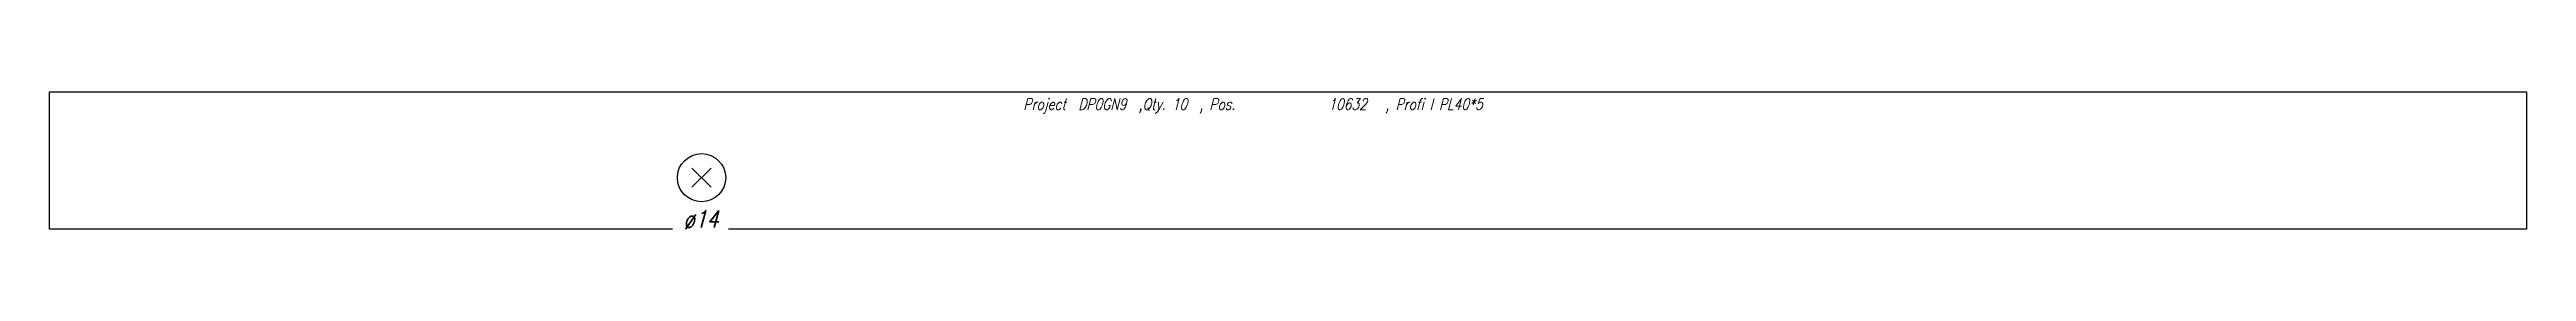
# Model space of a CAD drawing. Extents: x 0 to 718, y -20 to 20.
import ezdxf

# ---------------------------------------------------------------- set-up
doc = ezdxf.new("R2010")
doc.units = 0
doc.header["$LTSCALE"] = 10
for name, color, linetype in [('BEZ_SCHRAUBEN', 7, 'CONTINUOUS'), ('SCHRAUBEN', 7, 'CONTINUOUS'), ('TEILE', 7, 'CONTINUOUS'), ('UNTERSCHRIFT', 7, 'CONTINUOUS')]:
    doc.layers.add(name, color=color, linetype=linetype)
doc.styles.get("Standard").update_dxf_attribs({"font": 'ROMANS'})

msp = doc.modelspace()

# ---------------------------------------------------------------- linework, layer by layer
at = {"layer": 'SCHRAUBEN', "color": 6}
for p, q in [((191.804276, -2.200041), (186.204254, -7.800041)), ((186.204254, -2.200041), (191.804276, -7.800041))]:
    msp.add_line(p, q, dxfattribs=at)
at = {"layer": 'SCHRAUBEN', "color": 2}
msp.add_circle((189.004272, -5.000041), 7, dxfattribs=at)
at = {"layer": 'TEILE', "color": 2}
for p, q in [((0, -20), (0, 20)), ((0, 20), (717.999939, 20)), ((717.999939, 20), (717.999939, -20)), ((180.589813, -20), (0, -20)), ((717.999939, -20), (196.858398, -20))]:
    msp.add_line(p, q, dxfattribs=at)

# ---------------------------------------------------------------- texts
at = {"layer": 'BEZ_SCHRAUBEN', "color": 2, "oblique": 15, "width": 0.8}
msp.add_text(' ø14', height=5, dxfattribs=at).set_placement((181.004272, -19.500042))
at = {"layer": 'UNTERSCHRIFT', "color": 2, "oblique": 15, "width": 0.8}
for s, p in [('Project  DP0GN9  ,Qty. 10  , Pos. ', (282.299957, 14.749999)), ('10632', (370.699951, 14.749999)), ('  , Profi l PL40*5', (383.699951, 14.749999))]:
    msp.add_text(s, height=3.25, dxfattribs=at).set_placement(p)

doc.saveas('drawing.dxf')
